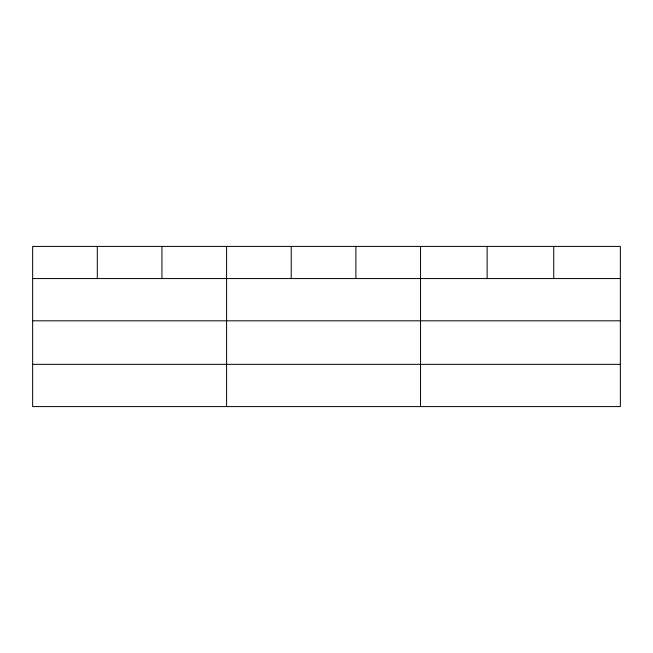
<?xml version="1.0" encoding="UTF-8"?>
<svg xmlns="http://www.w3.org/2000/svg" width="653" height="653" viewBox="0 0 653 653"><rect width="100%" height="100%" fill="white"/><g stroke="black" fill="none" stroke-linecap="round" stroke-linejoin="round"><path stroke-width="0.98" d="M620.35 320.811L620.35 246.41L32.65 246.41L32.65 406.59L620.35 406.59L620.35 320.811L32.65 320.811M32.65 278.562L620.35 278.562M32.65 364.341L620.35 364.341M553.744 246.41L553.744 278.562M487.138 246.41L487.138 278.562M420.532 246.41L420.532 406.59M355.885 246.41L355.885 278.562M291.238 246.41L291.238 278.562M226.591 246.41L226.591 406.59M161.944 246.41L161.944 278.562M97.297 246.41L97.297 278.562"/></g></svg>
